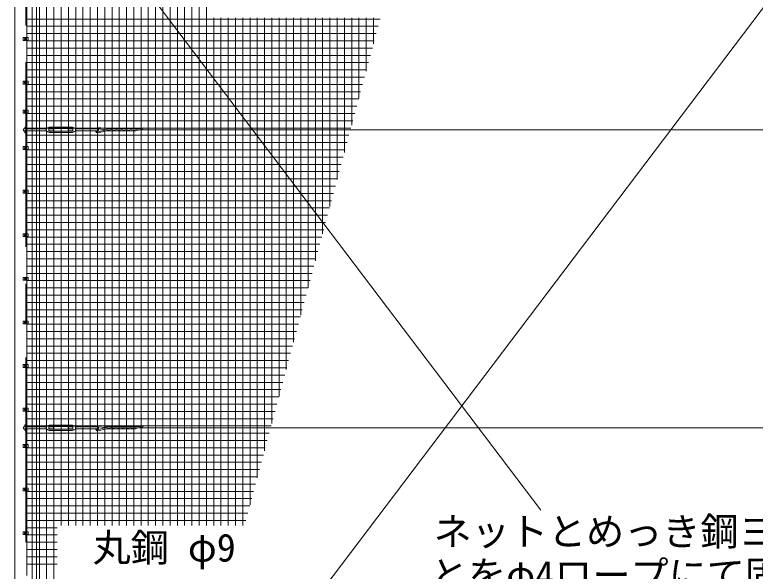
# Model space of a CAD drawing. Units: millimetres at full size; details may follow other scales. Extents: x -16800 to 16800, y -11880 to 11880.
# Drawn here: x -13145 to -8048, y 1571 to 5399 of the extents above; entities that cross this region are included whole.
import ezdxf
from ezdxf.enums import TextEntityAlignment as Align

# ---------------------------------------------------------------- set-up
doc = ezdxf.new("R2010")
doc.units = ezdxf.units.MM
doc.header["$LTSCALE"] = 40
doc.linetypes.add('USER1', pattern=[50.8, 31.75, -6.35, 6.35, -6.35])
for name, color, linetype, lineweight in [('0-0_D-STR1', 1, 'Continuous', 18), ('0-1_D-BMK', 2, 'USER1', 13), ('0-2_D-STR3', 3, 'Continuous', 13), ('0-9_D-STR-TXT', 7, 'Continuous', 13), ('0-A_D-STR2', 7, 'Continuous', 13)]:
    doc.layers.add(name, color=color, linetype=linetype, lineweight=lineweight)
doc.styles.add('ＭＳ ゴシック', font='')
doc.styles.get('ＭＳ ゴシック').set_extended_font_data('MS Gothic')

msp = doc.modelspace()

# ---------------------------------------------------------------- linework, layer by layer
at = {"layer": '0-0_D-STR1'}
msp.add_line((-12995.08, 487.52), (-12995.08, 6757.52), dxfattribs=at)
msp.add_lwpolyline([(-12995.08, 6757.52), (-13145.08, 6757.52), (-13145.08, -2242.48), (-12995.08, -2242.48), (-12995.08, -1282.48)], dxfattribs=at)
at = {"layer": '0-1_D-BMK'}
for p, q in [((-13070.08, -2293.48), (-13070.08, 6808.52)), ((-13080.08, 5232.52), (-13060.08, 5232.52)), ((-13080.08, 4932.52), (-13060.08, 4932.52)), ((-13080.08, 4732.52), (-13060.08, 4732.52)), ((-13080.08, 4482.52), (-13060.08, 4482.52)), ((-13080.08, 4182.52), (-13060.08, 4182.52)), ((-13080.08, 3882.52), (-13060.08, 3882.52)), ((-13080.08, 3582.52), (-13060.08, 3582.52)), ((-13080.08, 3282.52), (-13060.08, 3282.52)), ((-13080.08, 2982.52), (-13060.08, 2982.52)), ((-13080.08, 2682.52), (-13060.08, 2682.52)), ((-13080.08, 2432.52), (-13060.08, 2432.52)), ((-13080.08, 2132.52), (-13060.08, 2132.52)), ((-13080.08, 1832.52), (-13060.08, 1832.52))]:
    msp.add_line(p, q, dxfattribs=at)
at = {"layer": '0-2_D-STR3'}
for p, q in [((-12778.37, -871.04), (-7676.01, 5865.66)), ((-12459.94, 5865.66), (-9524.35, 1989.76)), ((-13061.58, 5242.02), (-13061.58, 5523.02)), ((-13087.28, 5242.02), (-13052.88, 5242.02)), ((-13087.28, 5242.02), (-13087.28, 5223.02)), ((-13087.28, 5223.02), (-13052.88, 5223.02)), ((-13076.58, 5236.27), (-13070.08, 5240.03)), ((-13076.58, 5228.77), (-13076.58, 5236.27)), ((-13070.08, 5225.02), (-13076.58, 5228.77)), ((-13070.08, 5240.03), (-13063.58, 5236.27)), ((-13063.58, 5228.77), (-13070.08, 5225.02)), ((-13063.58, 5236.27), (-13063.58, 5228.77)), ((-13061.58, 4942.02), (-13061.58, 5223.02)), ((-13052.88, 5242.02), (-13052.88, 5223.02)), ((-13087.28, 4942.02), (-13052.88, 4942.02)), ((-13087.28, 4942.02), (-13087.28, 4923.02)), ((-13087.28, 4923.02), (-13052.88, 4923.02)), ((-13076.58, 4936.27), (-13070.08, 4940.03)), ((-13076.58, 4928.77), (-13076.58, 4936.27)), ((-13070.08, 4925.02), (-13076.58, 4928.77)), ((-13070.08, 4940.03), (-13063.58, 4936.27)), ((-13063.58, 4928.77), (-13070.08, 4925.02)), ((-13063.58, 4936.27), (-13063.58, 4928.77)), ((-13061.58, 4742.02), (-13061.58, 4923.02)), ((-13052.88, 4942.02), (-13052.88, 4923.02)), ((-13087.28, 4742.02), (-13052.88, 4742.02)), ((-13087.28, 4742.02), (-13087.28, 4723.02)), ((-13052.88, 4742.02), (-13052.88, 4723.02)), ((-13087.28, 4723.02), (-13052.88, 4723.02)), ((-13076.58, 4736.27), (-13070.08, 4740.03)), ((-13076.58, 4728.77), (-13076.58, 4736.27)), ((-13070.08, 4725.02), (-13076.58, 4728.77)), ((-13070.08, 4740.03), (-13063.58, 4736.27)), ((-13063.58, 4728.77), (-13070.08, 4725.02)), ((-13063.58, 4736.27), (-13063.58, 4728.77)), ((-13061.58, 4492.02), (-13061.58, 4723.02)), ((-13082.08, 4613.52), (-12928.09, 4613.52)), ((-13082.08, 4601.52), (-12928.09, 4601.52)), ((-13076.08, 4624.52), (-13076.08, 4613.52)), ((-13076.08, 4601.52), (-13076.08, 4590.52)), ((-13064.08, 4624.52), (-13064.08, 4613.52)), ((-13064.08, 4601.52), (-13064.08, 4590.52)), ((-12928.09, 4617.52), (-12920.28, 4619.19)), ((-12928.09, 4597.52), (-12928.09, 4617.52)), ((-12928.09, 4597.52), (-12920.28, 4595.85)), ((-12911.09, 4600.02), (-12911.09, 4615.02)), ((-12911.09, 4613.52), (-12878.09, 4613.52)), ((-12909.09, 4625.52), (-12747.09, 4625.52)), ((-12909.09, 4617.02), (-12747.09, 4617.02)), ((-12909.09, 4598.02), (-12747.09, 4598.02)), ((-12909.09, 4589.52), (-12747.09, 4589.52)), ((-12778.09, 4601.52), (-12778.09, 4613.52)), ((-12778.09, 4613.52), (-12745.09, 4613.52)), ((-12778.09, 4601.52), (-12745.09, 4601.52)), ((-12745.09, 4600.02), (-12745.09, 4615.02)), ((-12728.09, 4597.52), (-12735.89, 4595.85)), ((-12728.09, 4613.52), (-12574.09, 4613.52)), ((-12728.09, 4601.52), (-12574.09, 4601.52)), ((-12573.22, 4614.88), (-12515.55, 4608.89)), ((-12573.01, 4622.9), (-12492.68, 4614.56)), ((-12571.82, 4594.94), (-12486.16, 4616.18)), ((-12570.58, 4587), (-12452.92, 4616.18)), ((-12317.02, 4601.1), (-12513.73, 4601.1)), ((-12283.17, 4617.06), (-12478.94, 4617.06)), ((-12476.94, 4601.98), (-12419.68, 4616.18)), ((-12443.7, 4601.98), (-12386.44, 4616.18)), ((-12410.46, 4601.98), (-12353.2, 4616.18)), ((-12377.22, 4601.98), (-12319.96, 4616.18)), ((-12343.98, 4601.98), (-12262.16, 4622.27)), ((-12310.74, 4601.98), (-12266.06, 4613.06)), ((-12288.4, 4607.52), (-270.08, 4607.52)), ((-13087.28, 4492.02), (-13052.88, 4492.02)), ((-13087.28, 4492.02), (-13087.28, 4473.02)), ((-13076.58, 4486.27), (-13070.08, 4490.03)), ((-13076.58, 4478.77), (-13076.58, 4486.27)), ((-13070.08, 4490.03), (-13063.58, 4486.27)), ((-13063.58, 4486.27), (-13063.58, 4478.77)), ((-13052.88, 4492.02), (-13052.88, 4473.02)), ((-13087.28, 4473.02), (-13052.88, 4473.02)), ((-13070.08, 4475.02), (-13076.58, 4478.77)), ((-13063.58, 4478.77), (-13070.08, 4475.02)), ((-13061.58, 4192.02), (-13061.58, 4473.02)), ((-13087.28, 4192.02), (-13052.88, 4192.02)), ((-13087.28, 4192.02), (-13087.28, 4173.02)), ((-13076.58, 4186.27), (-13070.08, 4190.03)), ((-13076.58, 4178.77), (-13076.58, 4186.27)), ((-13070.08, 4190.03), (-13063.58, 4186.27)), ((-13063.58, 4186.27), (-13063.58, 4178.77)), ((-13052.88, 4192.02), (-13052.88, 4173.02)), ((-13087.28, 4173.02), (-13052.88, 4173.02)), ((-13070.08, 4175.02), (-13076.58, 4178.77)), ((-13063.58, 4178.77), (-13070.08, 4175.02)), ((-13061.58, 3892.02), (-13061.58, 4173.02)), ((-13087.28, 3892.02), (-13052.88, 3892.02)), ((-13087.28, 3892.02), (-13087.28, 3873.02)), ((-13076.58, 3886.27), (-13070.08, 3890.03)), ((-13076.58, 3878.77), (-13076.58, 3886.27)), ((-13070.08, 3875.02), (-13076.58, 3878.77)), ((-13070.08, 3890.03), (-13063.58, 3886.27)), ((-13063.58, 3878.77), (-13070.08, 3875.02)), ((-13063.58, 3886.27), (-13063.58, 3878.77)), ((-13052.88, 3892.02), (-13052.88, 3873.02)), ((-13087.28, 3873.02), (-13052.88, 3873.02)), ((-13061.58, 3592.02), (-13061.58, 3873.02)), ((-13087.28, 3592.02), (-13052.88, 3592.02)), ((-13087.28, 3592.02), (-13087.28, 3573.02)), ((-13087.28, 3573.02), (-13052.88, 3573.02)), ((-13076.58, 3586.27), (-13070.08, 3590.03)), ((-13076.58, 3578.77), (-13076.58, 3586.27)), ((-13070.08, 3575.02), (-13076.58, 3578.77)), ((-13070.08, 3590.03), (-13063.58, 3586.27)), ((-13063.58, 3578.77), (-13070.08, 3575.02)), ((-13063.58, 3586.27), (-13063.58, 3578.77)), ((-13061.58, 3292.02), (-13061.58, 3573.02)), ((-13052.88, 3592.02), (-13052.88, 3573.02)), ((-13087.28, 3292.02), (-13052.88, 3292.02)), ((-13087.28, 3292.02), (-13087.28, 3273.02)), ((-13087.28, 3273.02), (-13052.88, 3273.02)), ((-13076.58, 3286.27), (-13070.08, 3290.03)), ((-13076.58, 3278.77), (-13076.58, 3286.27)), ((-13070.08, 3275.02), (-13076.58, 3278.77)), ((-13070.08, 3290.03), (-13063.58, 3286.27)), ((-13063.58, 3278.77), (-13070.08, 3275.02)), ((-13063.58, 3286.27), (-13063.58, 3278.77)), ((-13061.58, 2992.02), (-13061.58, 3273.02)), ((-13052.88, 3292.02), (-13052.88, 3273.02)), ((-13087.28, 2992.02), (-13052.88, 2992.02)), ((-13087.28, 2992.02), (-13087.28, 2973.02)), ((-13087.28, 2973.02), (-13052.88, 2973.02)), ((-13076.58, 2986.27), (-13070.08, 2990.03)), ((-13076.58, 2978.77), (-13076.58, 2986.27)), ((-13070.08, 2975.02), (-13076.58, 2978.77)), ((-13070.08, 2990.03), (-13063.58, 2986.27)), ((-13063.58, 2978.77), (-13070.08, 2975.02)), ((-13063.58, 2986.27), (-13063.58, 2978.77)), ((-13061.58, 2692.02), (-13061.58, 2973.02)), ((-13052.88, 2992.02), (-13052.88, 2973.02)), ((-13087.28, 2692.02), (-13052.88, 2692.02)), ((-13087.28, 2692.02), (-13087.28, 2673.02)), ((-13087.28, 2673.02), (-13052.88, 2673.02)), ((-13076.58, 2686.27), (-13070.08, 2690.03)), ((-13076.58, 2678.77), (-13076.58, 2686.27)), ((-13070.08, 2675.02), (-13076.58, 2678.77)), ((-13070.08, 2690.03), (-13063.58, 2686.27)), ((-13063.58, 2678.77), (-13070.08, 2675.02)), ((-13063.58, 2686.27), (-13063.58, 2678.77)), ((-13061.58, 2442.02), (-13061.58, 2673.02)), ((-13052.88, 2692.02), (-13052.88, 2673.02)), ((-13082.08, 2563.52), (-12928.09, 2563.52)), ((-13082.08, 2551.52), (-12928.09, 2551.52)), ((-13076.08, 2574.52), (-13076.08, 2563.52)), ((-13076.08, 2551.52), (-13076.08, 2540.52)), ((-13064.08, 2574.52), (-13064.08, 2563.52)), ((-13064.08, 2551.52), (-13064.08, 2540.52)), ((-12928.09, 2567.52), (-12920.28, 2569.19)), ((-12928.09, 2547.52), (-12928.09, 2567.52)), ((-12911.09, 2550.02), (-12911.09, 2565.02)), ((-12911.09, 2563.52), (-12878.09, 2563.52)), ((-12909.09, 2575.52), (-12747.09, 2575.52)), ((-12909.09, 2567.02), (-12747.09, 2567.02)), ((-12778.09, 2551.52), (-12778.09, 2563.52)), ((-12778.09, 2563.52), (-12745.09, 2563.52)), ((-12778.09, 2551.52), (-12745.09, 2551.52)), ((-12745.09, 2550.02), (-12745.09, 2565.02)), ((-12728.09, 2563.52), (-12574.09, 2563.52)), ((-12728.09, 2551.52), (-12574.09, 2551.52)), ((-12573.22, 2564.88), (-12515.55, 2558.89)), ((-12573.01, 2572.9), (-12492.68, 2564.56)), ((-12571.82, 2544.94), (-12486.16, 2566.18)), ((-12570.58, 2537), (-12452.92, 2566.18)), ((-12317.02, 2551.1), (-12513.73, 2551.1)), ((-12283.17, 2567.06), (-12478.94, 2567.06)), ((-12476.94, 2551.98), (-12419.68, 2566.18)), ((-12443.7, 2551.98), (-12386.44, 2566.18)), ((-12410.46, 2551.98), (-12353.2, 2566.18)), ((-12377.22, 2551.98), (-12319.96, 2566.18)), ((-12343.98, 2551.98), (-12262.16, 2572.27)), ((-12310.74, 2551.98), (-12266.06, 2563.06)), ((-12288.4, 2557.52), (-270.08, 2557.52)), ((-12928.09, 2547.52), (-12920.28, 2545.85)), ((-12909.09, 2548.02), (-12747.09, 2548.02)), ((-12909.09, 2539.52), (-12747.09, 2539.52)), ((-12728.09, 2547.52), (-12735.89, 2545.85)), ((-13087.28, 2442.02), (-13052.88, 2442.02)), ((-13087.28, 2442.02), (-13087.28, 2423.02)), ((-13087.28, 2423.02), (-13052.88, 2423.02)), ((-13076.58, 2436.27), (-13070.08, 2440.03)), ((-13076.58, 2428.77), (-13076.58, 2436.27)), ((-13070.08, 2425.02), (-13076.58, 2428.77)), ((-13070.08, 2440.03), (-13063.58, 2436.27)), ((-13063.58, 2428.77), (-13070.08, 2425.02)), ((-13063.58, 2436.27), (-13063.58, 2428.77)), ((-13061.58, 2142.02), (-13061.58, 2423.02)), ((-13052.88, 2442.02), (-13052.88, 2423.02)), ((-13087.28, 2142.02), (-13052.88, 2142.02)), ((-13087.28, 2142.02), (-13087.28, 2123.02)), ((-13052.88, 2142.02), (-13052.88, 2123.02)), ((-13087.28, 2123.02), (-13052.88, 2123.02)), ((-13076.58, 2136.27), (-13070.08, 2140.03)), ((-13076.58, 2128.77), (-13076.58, 2136.27)), ((-13070.08, 2125.02), (-13076.58, 2128.77)), ((-13070.08, 2140.03), (-13063.58, 2136.27)), ((-13063.58, 2128.77), (-13070.08, 2125.02)), ((-13063.58, 2136.27), (-13063.58, 2128.77)), ((-13061.58, 1842.02), (-13061.58, 2123.02)), ((-13087.28, 1842.02), (-13052.88, 1842.02)), ((-13087.28, 1842.02), (-13087.28, 1823.02)), ((-13076.58, 1836.27), (-13070.08, 1840.03)), ((-13076.58, 1828.77), (-13076.58, 1836.27)), ((-13070.08, 1840.03), (-13063.58, 1836.27)), ((-13063.58, 1836.27), (-13063.58, 1828.77)), ((-13052.88, 1842.02), (-13052.88, 1823.02)), ((-13087.28, 1823.02), (-13052.88, 1823.02)), ((-13070.08, 1825.02), (-13076.58, 1828.77)), ((-13063.58, 1828.77), (-13070.08, 1825.02)), ((-13061.58, 1542.02), (-13061.58, 1823.02))]:
    msp.add_line(p, q, dxfattribs=at)
for points in [[(-12911.09, 4601.52), (-12878.09, 4601.52), (-12878.09, 4613.52)], [(-12728.09, 4597.52), (-12728.09, 4617.52), (-12735.89, 4619.19)], [(-12911.09, 2551.52), (-12878.09, 2551.52), (-12878.09, 2563.52)], [(-12728.09, 2547.52), (-12728.09, 2567.52), (-12735.89, 2569.19)]]:
    msp.add_lwpolyline(points, dxfattribs=at)
for centre in [(-13070.08, 5232.52), (-13070.08, 4932.52), (-13070.08, 4732.52), (-13070.08, 4482.52), (-13070.08, 4182.52), (-13070.08, 3882.52), (-13070.08, 3582.52), (-13070.08, 3282.52), (-13070.08, 2982.52), (-13070.08, 2682.52), (-13070.08, 2432.52), (-13070.08, 2132.52), (-13070.08, 1832.52)]:
    msp.add_circle(centre, 6.25, dxfattribs=at)
for centre, radius, start, end in [((-13082.08, 4607.52), 6, 90, 270), ((-13070.08, 4624.52), 6, 0, 180), ((-13070.08, 4590.52), 6, 180, 0), ((-12921.12, 4623.1), 4, 282.09925, 326.11888), ((-12921.12, 4591.94), 4, 33.88112, 77.90075), ((-12909.09, 4615.02), 10.5, 90, 146.11888), ((-12909.09, 4600.02), 10.5, 213.88112, 270), ((-12909.09, 4615.02), 2, 90, 180), ((-12909.09, 4600.02), 2, 180, 270), ((-12747.09, 4615.02), 10.5, 33.88112, 90), ((-12747.09, 4615.02), 2, 0, 90), ((-12747.09, 4600.02), 2, 270, 0), ((-12747.09, 4600.02), 10.5, 270, 326.11888), ((-12735.05, 4623.1), 4, 213.88112, 257.90075), ((-12735.05, 4591.94), 4, 102.09925, 146.11888), ((-12572.21, 4604.93), 18, 191.63319, 275.17572), ((-12572.21, 4604.93), 18, 92.82496, 151.48944), ((-12572.21, 4604.93), 10, 199.92759, 272.18972), ((-12572.21, 4604.93), 10, 95.82544, 120.77566), ((-12574.09, 4607.52), 6, 270, 90), ((-12478.94, 4587.06), 30, 90, 103.92636), ((-12484.16, 4631.1), 30, 270, 283.92645), ((-12445.7, 4587.06), 30, 90, 103.92636), ((-12450.92, 4631.1), 30, 270, 283.92645), ((-12412.46, 4587.06), 30, 90, 103.92636), ((-12417.68, 4631.1), 30, 270, 283.92645), ((-12379.22, 4587.06), 30, 90, 103.92636), ((-12384.44, 4631.1), 30, 270, 283.92645), ((-12345.98, 4587.06), 30, 90, 103.92636), ((-12351.2, 4631.1), 30, 270, 283.92645), ((-12312.74, 4587.06), 30, 90, 103.92636), ((-12317.96, 4631.1), 30, 270, 283.92645), ((-12329.42, 4645.32), 71.11, 333.02173, 341.08588), ((-13082.08, 2557.52), 6, 90, 270), ((-13070.08, 2574.52), 6, 0, 180), ((-12921.12, 2573.1), 4, 282.09925, 326.11888), ((-12909.09, 2565.02), 10.5, 90, 146.11888), ((-12909.09, 2565.02), 2, 90, 180), ((-12909.09, 2550.02), 2, 180, 270), ((-12747.09, 2565.02), 10.5, 33.88112, 90), ((-12747.09, 2565.02), 2, 0, 90), ((-12747.09, 2550.02), 2, 270, 0), ((-12735.05, 2573.1), 4, 213.88112, 257.90075), ((-12572.21, 2554.93), 18, 191.63319, 275.17572), ((-12572.21, 2554.93), 18, 92.82496, 151.48944), ((-12572.21, 2554.93), 10, 199.92759, 272.18972), ((-12572.21, 2554.93), 10, 95.82544, 120.77566), ((-12574.09, 2557.52), 6, 270, 90), ((-12478.94, 2537.06), 30, 90, 103.92636), ((-12484.16, 2581.1), 30, 270, 283.92645), ((-12445.7, 2537.06), 30, 90, 103.92636), ((-12450.92, 2581.1), 30, 270, 283.92645), ((-12412.46, 2537.06), 30, 90, 103.92636), ((-12417.68, 2581.1), 30, 270, 283.92645), ((-12379.22, 2537.06), 30, 90, 103.92636), ((-12384.44, 2581.1), 30, 270, 283.92645), ((-12345.98, 2537.06), 30, 90, 103.92636), ((-12351.2, 2581.1), 30, 270, 283.92645), ((-12312.74, 2537.06), 30, 90, 103.92636), ((-12317.96, 2581.1), 30, 270, 283.92645), ((-12329.42, 2595.32), 71.11, 333.02173, 341.08588), ((-13070.08, 2540.52), 6, 180, 0), ((-12921.12, 2541.94), 4, 33.88112, 77.90075), ((-12909.09, 2550.02), 10.5, 213.88112, 270), ((-12747.09, 2550.02), 10.5, 270, 326.11888), ((-12735.05, 2541.94), 4, 102.09925, 146.11888)]:
    msp.add_arc(centre, radius, start, end, dxfattribs=at)
at = {"layer": '0-A_D-STR2'}
for p, q in [((-13025.84, 512.52), (-13025.84, 6657.52)), ((-12975.84, 512.52), (-12975.84, 6657.52)), ((-12925.84, 512.52), (-12925.84, 6657.52)), ((-12875.84, 512.52), (-12875.84, 6657.52)), ((-12825.84, 1885.82), (-12825.84, 6657.52)), ((-12775.84, 1885.82), (-12775.84, 6657.52)), ((-12725.84, 1885.82), (-12725.84, 6657.52)), ((-12675.84, 1885.82), (-12675.84, 6657.52)), ((-12625.84, 1885.82), (-12625.84, 6657.52)), ((-12575.84, 1885.82), (-12575.84, 6657.52)), ((-12525.84, 1885.82), (-12525.84, 6657.52)), ((-12475.84, 1885.82), (-12475.84, 6657.52)), ((-12425.84, 1885.82), (-12425.84, 6657.52)), ((-12375.84, 1885.82), (-12375.84, 6657.52)), ((-12325.84, 1885.82), (-12325.84, 6657.52)), ((-12275.84, 1885.82), (-12275.84, 6657.52)), ((-12225.84, 1885.82), (-12225.84, 6657.52)), ((-12175.84, 1885.82), (-12175.84, 6657.52)), ((-12125.84, 1885.82), (-12125.84, 6657.52)), ((-12075.84, 1885.82), (-12075.84, 6657.52)), ((-12025.84, 1885.82), (-12025.84, 6657.52)), ((-11975.84, 1885.82), (-11975.84, 6657.52)), ((-11925.84, 1885.82), (-11925.84, 6657.52)), ((-11875.84, 1885.82), (-11875.84, 6657.52)), ((-11825.84, 1885.82), (-11825.84, 6657.52)), ((-13061.58, 5370), (-10630.01, 5370)), ((-11775.84, 1885.82), (-11775.84, 5378.32)), ((-11725.84, 1885.82), (-11725.84, 5378.32)), ((-11675.84, 1885.82), (-11675.84, 5378.32)), ((-11625.84, 1885.82), (-11625.84, 5378.32)), ((-11575.84, 1885.82), (-11575.84, 5378.32)), ((-11525.84, 2026.69), (-11525.84, 5378.32)), ((-11475.84, 2213.29), (-11475.84, 5378.32)), ((-11425.84, 2399.9), (-11425.84, 5378.32)), ((-11375.84, 2586.5), (-11375.84, 5378.32)), ((-11325.84, 2773.1), (-11325.84, 5378.32)), ((-11275.84, 2959.7), (-11275.84, 5378.32)), ((-11225.84, 3146.31), (-11225.84, 5378.32)), ((-11175.84, 3332.91), (-11175.84, 5378.32)), ((-11125.84, 3519.51), (-11125.84, 5378.32)), ((-11075.84, 3706.11), (-11075.84, 5378.32)), ((-11025.84, 3892.72), (-11025.84, 5378.32)), ((-10975.84, 4079.32), (-10975.84, 5378.32)), ((-10925.84, 4265.92), (-10925.84, 5378.32)), ((-10875.84, 4452.52), (-10875.84, 5378.32)), ((-10825.84, 4639.13), (-10825.84, 5378.32)), ((-10775.84, 4825.73), (-10775.84, 5378.32)), ((-10725.84, 5012.33), (-10725.84, 5378.32)), ((-10675.84, 5198.94), (-10675.84, 5378.32)), ((-13061.58, 5320), (-10643.41, 5320)), ((-13061.58, 5270), (-10656.8, 5270)), ((-13061.58, 5220), (-10670.2, 5220)), ((-13061.58, 5170), (-10683.6, 5170)), ((-13061.58, 5120), (-10697, 5120)), ((-13061.58, 5070), (-10710.39, 5070)), ((-13061.58, 5020), (-10723.79, 5020)), ((-13061.58, 4970), (-10737.19, 4970)), ((-13061.58, 4920), (-10750.59, 4920)), ((-13061.58, 4870), (-10763.98, 4870)), ((-13061.58, 4820), (-10777.38, 4820)), ((-13061.58, 4770), (-10790.78, 4770)), ((-13061.58, 4720), (-10804.17, 4720)), ((-13061.58, 4670), (-10817.57, 4670)), ((-13061.58, 4620), (-10830.97, 4620)), ((-13061.58, 4570), (-10844.37, 4570)), ((-13061.58, 4520), (-10857.76, 4520)), ((-13061.58, 4470), (-10871.16, 4470)), ((-13061.58, 4420), (-10884.56, 4420)), ((-13061.58, 4370), (-10897.96, 4370)), ((-13061.58, 4320), (-10911.35, 4320)), ((-13061.58, 4270), (-10924.75, 4270)), ((-13061.58, 4220), (-10938.15, 4220)), ((-13061.58, 4170), (-10951.55, 4170)), ((-13061.58, 4120), (-10964.94, 4120)), ((-13061.58, 4070), (-10978.34, 4070)), ((-13061.58, 4020), (-10991.74, 4020)), ((-13061.58, 3970), (-11005.14, 3970)), ((-13061.58, 3920), (-11018.53, 3920)), ((-13061.58, 3870), (-11031.93, 3870)), ((-13061.58, 3820), (-11045.33, 3820)), ((-13061.58, 3770), (-11058.73, 3770)), ((-13061.58, 3720), (-11072.12, 3720)), ((-13061.58, 3670), (-11085.52, 3670)), ((-13061.58, 3620), (-11098.92, 3620)), ((-13061.58, 3570), (-11112.32, 3570)), ((-13061.58, 3520), (-11125.71, 3520)), ((-13061.58, 3470), (-11139.11, 3470)), ((-13061.58, 3420), (-11152.51, 3420)), ((-13061.58, 3370), (-11165.91, 3370)), ((-13061.58, 3320), (-11179.3, 3320)), ((-13061.58, 3270), (-11192.7, 3270)), ((-13061.58, 3220), (-11206.1, 3220)), ((-13061.58, 3170), (-11219.5, 3170)), ((-13061.58, 3120), (-11232.89, 3120)), ((-13061.58, 3070), (-11246.29, 3070)), ((-13061.58, 3020), (-11259.69, 3020)), ((-13061.58, 2970), (-11273.09, 2970)), ((-13061.58, 2920), (-11286.48, 2920)), ((-13061.58, 2870), (-11299.88, 2870)), ((-13061.58, 2820), (-11313.28, 2820)), ((-13061.58, 2770), (-11326.68, 2770)), ((-13061.58, 2720), (-11340.07, 2720)), ((-13061.58, 2670), (-11353.47, 2670)), ((-13061.58, 2620), (-11366.87, 2620)), ((-13061.58, 2570), (-11380.27, 2570)), ((-13061.58, 2520), (-11393.66, 2520)), ((-13061.58, 2470), (-11407.06, 2470)), ((-13061.58, 2420), (-11420.46, 2420)), ((-13061.58, 2370), (-11433.86, 2370)), ((-13061.58, 2320), (-11447.25, 2320)), ((-13061.58, 2270), (-11460.65, 2270)), ((-13061.58, 2220), (-11474.05, 2220)), ((-13061.58, 2170), (-11487.45, 2170)), ((-13061.58, 2120), (-11500.84, 2120)), ((-13061.58, 2070), (-11514.24, 2070)), ((-13061.58, 2020), (-11527.64, 2020)), ((-13061.58, 1970), (-11541.04, 1970)), ((-13061.58, 1920), (-11554.43, 1920)), ((-13061.58, 1870), (-12854.35, 1870)), ((-13061.58, 1820), (-12854.35, 1820)), ((-13061.58, 1770), (-12854.35, 1770)), ((-13061.58, 1720), (-12854.35, 1720)), ((-13061.58, 1670), (-12854.35, 1670)), ((-13061.58, 1620), (-12854.35, 1620))]:
    msp.add_line(p, q, dxfattribs=at)

# ---------------------------------------------------------------- texts
at = {"layer": '0-9_D-STR-TXT', "style": 'ＭＳ ゴシック'}
for s, p in [('ネットとめっき鋼ヨリ線', (-10261.88, 1689.92)), ('丸鋼 φ9', (-12609.52, 1579.32)), ('とをφ4ロープにて固定', (-10286.25, 1391.66))]:
    msp.add_text(s, height=192.4, dxfattribs=at).set_placement(p, align=Align.BOTTOM_LEFT)

doc.saveas('drawing.dxf')
